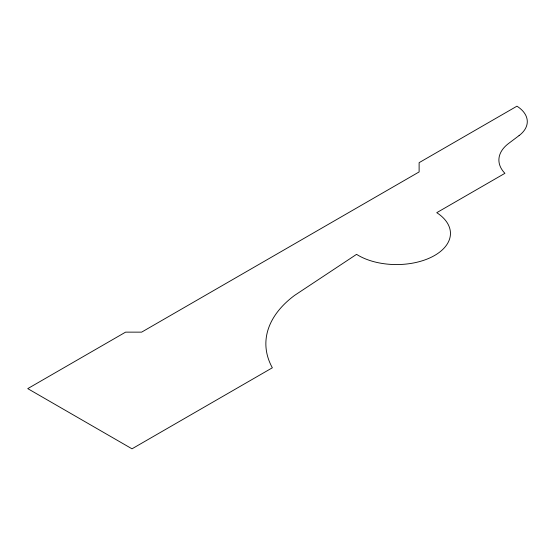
<?xml version="1.0" encoding="UTF-8"?>
<svg xmlns="http://www.w3.org/2000/svg" width="555" height="555" viewBox="0 0 555 555"><rect width="100%" height="100%" fill="white"/><g stroke="black" fill="none" stroke-linecap="round" stroke-linejoin="round"><path stroke-width="0.83" d="M519.085 135.58L508.623 143.454A47.126 27.209 0 0 0 504.918 173.32L436.75 212.676A53.946 31.149 0 0 1 432.602 256.57A53.946 31.149 0 0 1 356.56 254.35L294.545 295.426A136.572 78.852 0 0 0 272.352 367.785L132.007 448.815L27.75 388.625L125.59 332.14L141.629 332.14L419.115 171.932L419.115 162.67L516.948 106.185A39.738 22.942 0 0 1 519.085 135.58"/></g></svg>
